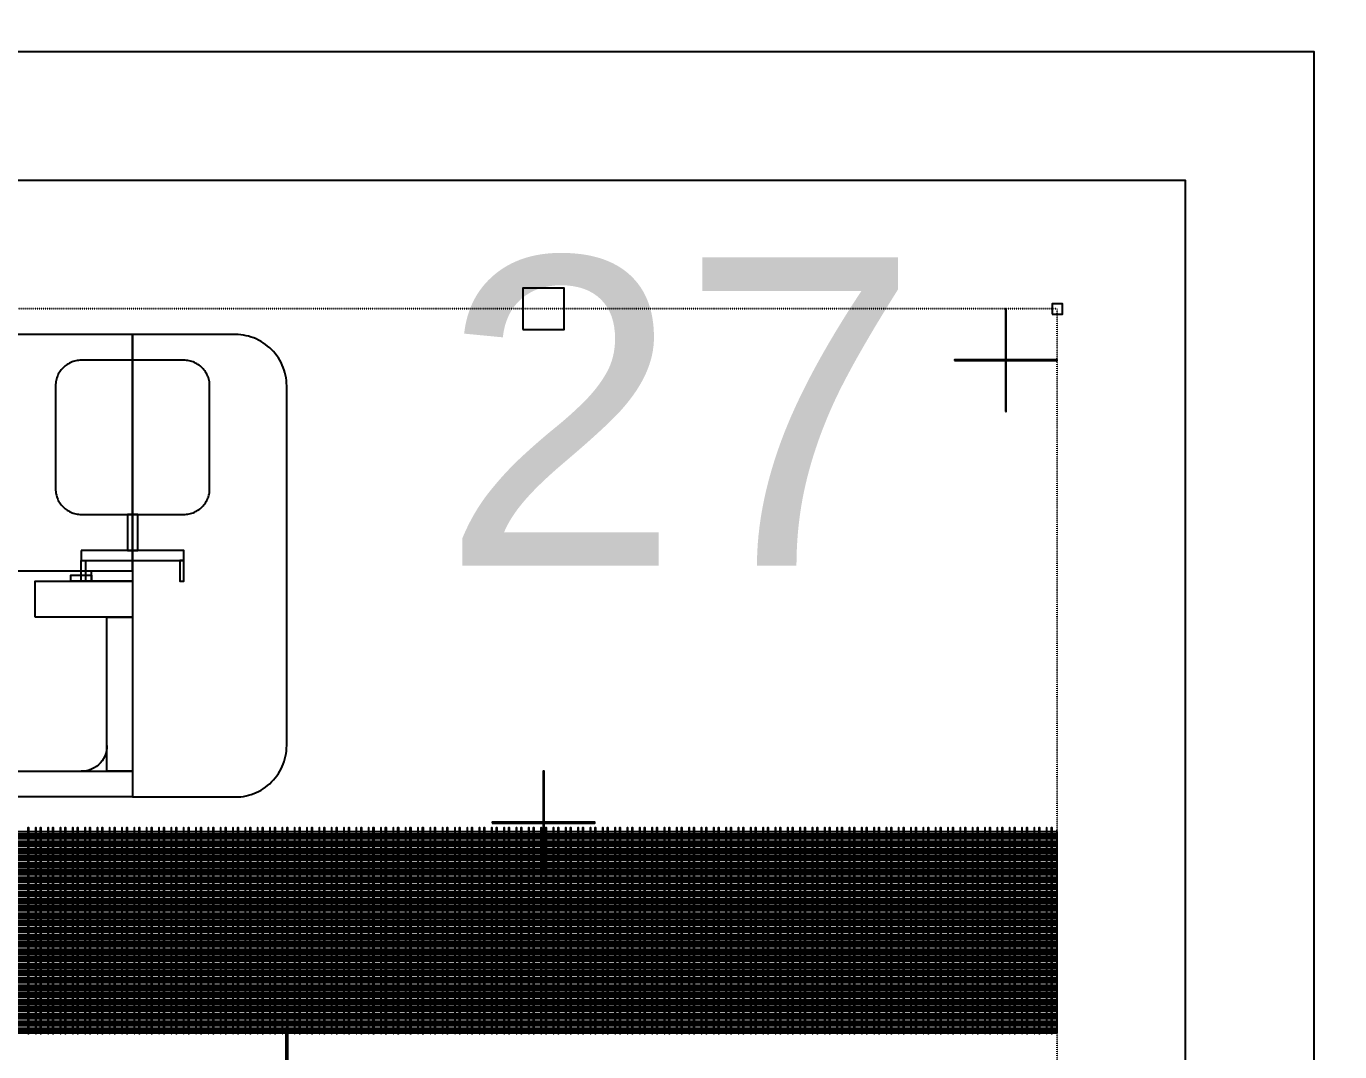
# Model space of a CAD drawing. Extents: x -50000 to 50000, y -50000 to 50000.
# Drawn here: x -17007 to -14450, y -16446 to -14450 of the extents above; entities that cross this region are included whole.
import ezdxf

# ---------------------------------------------------------------- set-up
doc = ezdxf.new("R2010")
doc.units = 0
doc.linetypes.add('DOT', pattern=[0.2, 0, -0.2])
doc.layers.get('0').update_dxf_attribs({"linetype": 'CONTINUOUS'})
for name, color, linetype in [('BASEMETAL', 4, 'CONTINUOUS'), ('FRAME', 8, 'CONTINUOUS'), ('MARKERS', 2, 'CONTINUOUS'), ('SECONDLAYER', 6, 'CONTINUOUS'), ('XOR', 1, 'CONTINUOUS')]:
    doc.layers.add(name, color=color, linetype=linetype)
doc.styles.get("Standard").update_dxf_attribs({"font": 'arial.ttf'})

# ---------------------------------------------------------------- blocks, each defined once
blk = doc.blocks.new('CHIP_JARRAY')
for points in [[(4700, 5990), (4700, 6450), (4300, 6450), (4300, 5990)], [(4700, 6000), (4700, 5550), (4900, 5550), (4905.2, 5550.1), (4910.5, 5550.5), (4915.6, 5551.2), (4920.8, 5552.2), (4925.9, 5553.4), (4930.9, 5554.9), (4935.8, 5556.6), (4940.7, 5558.6), (4945.4, 5560.9), (4950, 5563.4), (4954.5, 5566.1), (4958.8, 5569.1), (4962.9, 5572.3), (4966.9, 5575.7), (4970.7, 5579.3), (4974.3, 5583.1), (4977.7, 5587.1), (4980.9, 5591.2), (4983.9, 5595.5), (4986.6, 5600), (4989.1, 5604.6), (4991.4, 5609.3), (4993.4, 5614.2), (4995.1, 5619.1), (4996.6, 5624.1), (4997.8, 5629.2), (4998.8, 5634.4), (4999.5, 5639.5), (4999.9, 5644.8), (5000, 5650), (5000, 6350), (4999.9, 6355.2), (4999.5, 6360.5), (4998.8, 6365.6), (4997.8, 6370.8), (4996.6, 6375.9), (4995.1, 6380.9), (4993.4, 6385.8), (4991.4, 6390.7), (4989.1, 6395.4), (4986.6, 6400), (4983.9, 6404.5), (4980.9, 6408.8), (4977.7, 6412.9), (4974.3, 6416.9), (4970.7, 6420.7), (4966.9, 6424.3), (4962.9, 6427.7), (4958.8, 6430.9), (4954.5, 6433.9), (4950, 6436.6), (4945.4, 6439.1), (4940.7, 6441.4), (4935.8, 6443.4), (4930.9, 6445.1), (4925.9, 6446.6), (4920.8, 6447.8), (4915.6, 6448.8), (4910.5, 6449.5), (4905.2, 6449.9), (4900, 6450), (4700, 6450)], [(4620, 5970), (4620, 5990), (4700, 5990), (4700, 5970)], [(4510, 5900), (4510, 5970), (4700, 5970), (4700, 5900)], [(4580, 5970), (4580, 5982), (4620, 5982), (4620, 5970)], [(4650, 5600), (4650, 5900), (4700, 5900), (4700, 5600)], [(4650, 5600), (4650, 5650), (4649.7, 5644.8), (4648.9, 5639.6), (4647.6, 5634.5), (4645.7, 5629.7), (4643.3, 5625), (4640.5, 5620.6), (4637.2, 5616.5), (4633.5, 5612.8), (4629.4, 5609.5), (4625, 5606.7), (4620.3, 5604.3), (4615.5, 5602.4), (4610.4, 5601.1), (4605.2, 5600.3), (4600, 5600)], [(4500, 5600), (4700, 5600), (4700, 5550), (4300, 5550), (4300, 5600)], [(500, 5478), (6500, 5478), (6500, 5482.3), (500, 5482.3)], [(500, 5475), (6500, 5475), (6500, 5477), (500, 5477)], [(500, 5472), (6500, 5472), (6500, 5474.4), (500, 5474.4)], [(500, 5469), (6500, 5469), (6500, 5471), (500, 5471)], [(500, 5464), (6500, 5464), (6500, 5468.3), (500, 5468.3)], [(500, 5461), (6500, 5461), (6500, 5463), (500, 5463)], [(500, 5458), (6500, 5458), (6500, 5460.4), (500, 5460.4)], [(500, 5455), (6500, 5455), (6500, 5457), (500, 5457)], [(500, 5450), (6500, 5450), (6500, 5454.3), (500, 5454.3)], [(500, 5447), (6500, 5447), (6500, 5449), (500, 5449)], [(500, 5444), (6500, 5444), (6500, 5446.4), (500, 5446.4)], [(500, 5441), (6500, 5441), (6500, 5443), (500, 5443)], [(500, 5436), (6500, 5436), (6500, 5440.3), (500, 5440.3)], [(500, 5433), (6500, 5433), (6500, 5435), (500, 5435)], [(500, 5430), (6500, 5430), (6500, 5432.4), (500, 5432.4)], [(500, 5427), (6500, 5427), (6500, 5429), (500, 5429)], [(500, 5422), (6500, 5422), (6500, 5426.3), (500, 5426.3)], [(500, 5419), (6500, 5419), (6500, 5421), (500, 5421)], [(500, 5416), (6500, 5416), (6500, 5418.4), (500, 5418.4)], [(500, 5413), (6500, 5413), (6500, 5415), (500, 5415)], [(500, 5408), (6500, 5408), (6500, 5412.3), (500, 5412.3)], [(500, 5405), (6500, 5405), (6500, 5407), (500, 5407)], [(500, 5402), (6500, 5402), (6500, 5404.4), (500, 5404.4)], [(500, 5399), (6500, 5399), (6500, 5401), (500, 5401)], [(500, 5394), (6500, 5394), (6500, 5398.3), (500, 5398.3)], [(500, 5391), (6500, 5391), (6500, 5393), (500, 5393)], [(500, 5388), (6500, 5388), (6500, 5390.4), (500, 5390.4)], [(500, 5385), (6500, 5385), (6500, 5387), (500, 5387)], [(500, 5380), (6500, 5380), (6500, 5384.3), (500, 5384.3)], [(500, 5377), (6500, 5377), (6500, 5379), (500, 5379)], [(500, 5374), (6500, 5374), (6500, 5376.4), (500, 5376.4)], [(500, 5371), (6500, 5371), (6500, 5373), (500, 5373)], [(500, 5366), (6500, 5366), (6500, 5370.3), (500, 5370.3)], [(500, 5363), (6500, 5363), (6500, 5365), (500, 5365)], [(500, 5360), (6500, 5360), (6500, 5362.4), (500, 5362.4)], [(500, 5357), (6500, 5357), (6500, 5359), (500, 5359)], [(500, 5352), (6500, 5352), (6500, 5356.3), (500, 5356.3)], [(500, 5349), (6500, 5349), (6500, 5351), (500, 5351)], [(500, 5346), (6500, 5346), (6500, 5348.4), (500, 5348.4)], [(500, 5343), (6500, 5343), (6500, 5345), (500, 5345)], [(500, 5338), (6500, 5338), (6500, 5342.3), (500, 5342.3)], [(500, 5335), (6500, 5335), (6500, 5337), (500, 5337)], [(500, 5332), (6500, 5332), (6500, 5334.4), (500, 5334.4)], [(500, 5329), (6500, 5329), (6500, 5331), (500, 5331)], [(500, 5324), (6500, 5324), (6500, 5328.3), (500, 5328.3)], [(500, 5321), (6500, 5321), (6500, 5323), (500, 5323)], [(500, 5318), (6500, 5318), (6500, 5320.4), (500, 5320.4)], [(500, 5315), (6500, 5315), (6500, 5317), (500, 5317)], [(500, 5310), (6500, 5310), (6500, 5314.3), (500, 5314.3)], [(500, 5307), (6500, 5307), (6500, 5309), (500, 5309)], [(500, 5304), (6500, 5304), (6500, 5306.4), (500, 5306.4)], [(500, 5301), (6500, 5301), (6500, 5303), (500, 5303)], [(500, 5296), (6500, 5296), (6500, 5300.3), (500, 5300.3)], [(500, 5293), (6500, 5293), (6500, 5295), (500, 5295)], [(500, 5290), (6500, 5290), (6500, 5292.4), (500, 5292.4)], [(500, 5287), (6500, 5287), (6500, 5289), (500, 5289)], [(500, 5282), (6500, 5282), (6500, 5286.3), (500, 5286.3)], [(500, 5279), (6500, 5279), (6500, 5281), (500, 5281)], [(500, 5276), (6500, 5276), (6500, 5278.4), (500, 5278.4)], [(500, 5273), (6500, 5273), (6500, 5275), (500, 5275)], [(500, 5268), (6500, 5268), (6500, 5272.3), (500, 5272.3)], [(500, 5265), (6500, 5265), (6500, 5267), (500, 5267)], [(500, 5262), (6500, 5262), (6500, 5264.4), (500, 5264.4)], [(500, 5259), (6500, 5259), (6500, 5261), (500, 5261)], [(500, 5254), (6500, 5254), (6500, 5258.3), (500, 5258.3)], [(500, 5251), (6500, 5251), (6500, 5253), (500, 5253)], [(500, 5248), (6500, 5248), (6500, 5250.4), (500, 5250.4)], [(500, 5245), (6500, 5245), (6500, 5247), (500, 5247)], [(500, 5240), (6500, 5240), (6500, 5244.3), (500, 5244.3)], [(500, 5237), (6500, 5237), (6500, 5239), (500, 5239)], [(500, 5234), (6500, 5234), (6500, 5236.4), (500, 5236.4)], [(500, 5231), (6500, 5231), (6500, 5233), (500, 5233)], [(500, 5226), (6500, 5226), (6500, 5230.3), (500, 5230.3)], [(500, 5223), (6500, 5223), (6500, 5225), (500, 5225)], [(500, 5220), (6500, 5220), (6500, 5222.4), (500, 5222.4)], [(500, 5217), (6500, 5217), (6500, 5219), (500, 5219)], [(500, 5212), (6500, 5212), (6500, 5216.3), (500, 5216.3)], [(500, 5209), (6500, 5209), (6500, 5211), (500, 5211)], [(500, 5206), (6500, 5206), (6500, 5208.4), (500, 5208.4)], [(500, 5203), (6500, 5203), (6500, 5205), (500, 5205)], [(500, 5198), (6500, 5198), (6500, 5202.3), (500, 5202.3)], [(500, 5195), (6500, 5195), (6500, 5197), (500, 5197)], [(500, 5192), (6500, 5192), (6500, 5194.4), (500, 5194.4)], [(500, 5189), (6500, 5189), (6500, 5191), (500, 5191)], [(500, 5184), (6500, 5184), (6500, 5188.3), (500, 5188.3)], [(500, 5181), (6500, 5181), (6500, 5183), (500, 5183)], [(500, 5178), (6500, 5178), (6500, 5180.4), (500, 5180.4)], [(500, 5175), (6500, 5175), (6500, 5177), (500, 5177)], [(500, 5170), (6500, 5170), (6500, 5174.3), (500, 5174.3)], [(500, 5167), (6500, 5167), (6500, 5169), (500, 5169)], [(500, 5164), (6500, 5164), (6500, 5166.4), (500, 5166.4)], [(500, 5161), (6500, 5161), (6500, 5163), (500, 5163)], [(500, 5156), (6500, 5156), (6500, 5160.3), (500, 5160.3)], [(500, 5153), (6500, 5153), (6500, 5155), (500, 5155)], [(500, 5150), (6500, 5150), (6500, 5152.4), (500, 5152.4)], [(500, 5147), (6500, 5147), (6500, 5149), (500, 5149)], [(500, 5142), (6500, 5142), (6500, 5146.3), (500, 5146.3)], [(500, 5139), (6500, 5139), (6500, 5141), (500, 5141)], [(500, 5136), (6500, 5136), (6500, 5138.4), (500, 5138.4)], [(500, 5133), (6500, 5133), (6500, 5135), (500, 5135)], [(500, 5128), (6500, 5128), (6500, 5132.3), (500, 5132.3)], [(500, 5125), (6500, 5125), (6500, 5127), (500, 5127)], [(500, 5122), (6500, 5122), (6500, 5124.4), (500, 5124.4)], [(500, 5119), (6500, 5119), (6500, 5121), (500, 5121)], [(500, 5114), (6500, 5114), (6500, 5118.3), (500, 5118.3)], [(500, 5111), (6500, 5111), (6500, 5113), (500, 5113)], [(500, 5108), (6500, 5108), (6500, 5110.4), (500, 5110.4)], [(500, 5105), (6500, 5105), (6500, 5107), (500, 5107)], [(500, 5100), (6500, 5100), (6500, 5104.3), (500, 5104.3)], [(500, 5097), (6500, 5097), (6500, 5099), (500, 5099)], [(500, 5094), (6500, 5094), (6500, 5096.4), (500, 5096.4)], [(500, 5091), (6500, 5091), (6500, 5093), (500, 5093)]]:
    blk.add_lwpolyline(points, close=True)
at = {"layer": 'FRAME'}
blk.add_lwpolyline([(0, 0), (7000, 0), (7000, 7000), (0, 7000)], close=True, dxfattribs=at)
at = {"layer": 'FRAME', "linetype": 'DOT'}
blk.add_lwpolyline([(500, 500), (6500, 500), (6500, 6500), (500, 6500)], close=True, dxfattribs=at)
at = {"layer": 'MARKERS'}
for points in [[(6399.5, 6400.5), (6400.5, 6400.5), (6400.5, 6500), (6399.5, 6500)], [(6300, 6399.5), (6500, 6399.5), (6500, 6400.5), (6300, 6400.5)], [(6399.5, 6300), (6400.5, 6300), (6400.5, 6399.5), (6399.5, 6399.5)]]:
    blk.add_lwpolyline(points, close=True, dxfattribs=at)
at = {"layer": 'SECONDLAYER'}
for points in [[(4700, 6400), (4600, 6400), (4597.4, 6399.9), (4594.8, 6399.7), (4592.2, 6399.4), (4589.6, 6398.9), (4587.1, 6398.3), (4584.5, 6397.6), (4582.1, 6396.7), (4579.7, 6395.7), (4577.3, 6394.6), (4575, 6393.3), (4572.8, 6391.9), (4570.6, 6390.5), (4568.5, 6388.9), (4566.5, 6387.2), (4564.6, 6385.4), (4562.8, 6383.5), (4561.1, 6381.5), (4559.5, 6379.4), (4558.1, 6377.2), (4556.7, 6375), (4555.4, 6372.7), (4554.3, 6370.3), (4553.3, 6367.9), (4552.4, 6365.5), (4551.7, 6362.9), (4551.1, 6360.4), (4550.6, 6357.8), (4550.3, 6355.2), (4550.1, 6352.6), (4550, 6350), (4550, 6150), (4550.1, 6147.4), (4550.3, 6144.8), (4550.6, 6142.2), (4551.1, 6139.6), (4551.7, 6137.1), (4552.4, 6134.5), (4553.3, 6132.1), (4554.3, 6129.7), (4555.4, 6127.3), (4556.7, 6125), (4558.1, 6122.8), (4559.5, 6120.6), (4561.1, 6118.5), (4562.8, 6116.5), (4564.6, 6114.6), (4566.5, 6112.8), (4568.5, 6111.1), (4570.6, 6109.5), (4572.8, 6108.1), (4575, 6106.7), (4577.3, 6105.4), (4579.7, 6104.3), (4582.1, 6103.3), (4584.5, 6102.4), (4587.1, 6101.7), (4589.6, 6101.1), (4592.2, 6100.6), (4594.8, 6100.3), (4597.4, 6100.1), (4600, 6100), (4800, 6100), (4802.6, 6100.1), (4805.2, 6100.3), (4807.8, 6100.6), (4810.4, 6101.1), (4812.9, 6101.7), (4815.5, 6102.4), (4817.9, 6103.3), (4820.3, 6104.3), (4822.7, 6105.4), (4825, 6106.7), (4827.2, 6108.1), (4829.4, 6109.5), (4831.5, 6111.1), (4833.5, 6112.8), (4835.4, 6114.6), (4837.2, 6116.5), (4838.9, 6118.5), (4840.5, 6120.6), (4841.9, 6122.8), (4843.3, 6125), (4844.6, 6127.3), (4845.7, 6129.7), (4846.7, 6132.1), (4847.6, 6134.5), (4848.3, 6137.1), (4848.9, 6139.6), (4849.4, 6142.2), (4849.7, 6144.8), (4849.9, 6147.4), (4850, 6150), (4850, 6350), (4849.9, 6352.6), (4849.7, 6355.2), (4849.4, 6357.8), (4848.9, 6360.4), (4848.3, 6362.9), (4847.6, 6365.5), (4846.7, 6367.9), (4845.7, 6370.3), (4844.6, 6372.7), (4843.3, 6375), (4841.9, 6377.2), (4840.5, 6379.4), (4838.9, 6381.5), (4837.2, 6383.5), (4835.4, 6385.4), (4833.5, 6387.2), (4831.5, 6388.9), (4829.4, 6390.5), (4827.2, 6391.9), (4825, 6393.3), (4822.7, 6394.6), (4820.3, 6395.7), (4817.9, 6396.7), (4815.5, 6397.6), (4812.9, 6398.3), (4810.4, 6398.9), (4807.8, 6399.4), (4805.2, 6399.7), (4802.6, 6399.9), (4800, 6400)], [(4690, 6100), (4690, 6030), (4710, 6030), (4710, 6100)], [(4600, 6030), (4600, 6010), (4800, 6010), (4800, 6030)], [(4608, 6010), (4608, 5970), (4600, 5970), (4600, 6010)], [(4792, 6010), (4792, 5970), (4800, 5970), (4800, 6010)], [(4496, 5090), (4498, 5090), (4498, 5490), (4496, 5490)], [(4511, 5090), (4512, 5090), (4512, 5490), (4511, 5490)], [(4520, 5090), (4522, 5090), (4522, 5490), (4520, 5490)], [(4535, 5090), (4536, 5090), (4536, 5490), (4535, 5490)], [(4544, 5090), (4546, 5090), (4546, 5490), (4544, 5490)], [(4559, 5090), (4560, 5090), (4560, 5490), (4559, 5490)], [(4568, 5090), (4570, 5090), (4570, 5490), (4568, 5490)], [(4583, 5090), (4584, 5090), (4584, 5490), (4583, 5490)], [(4592, 5090), (4594, 5090), (4594, 5490), (4592, 5490)], [(4607, 5090), (4608, 5090), (4608, 5490), (4607, 5490)], [(4616, 5090), (4618, 5090), (4618, 5490), (4616, 5490)], [(4631, 5090), (4632, 5090), (4632, 5490), (4631, 5490)], [(4640, 5090), (4642, 5090), (4642, 5490), (4640, 5490)], [(4655, 5090), (4656, 5090), (4656, 5490), (4655, 5490)], [(4664, 5090), (4666, 5090), (4666, 5490), (4664, 5490)], [(4679, 5090), (4680, 5090), (4680, 5490), (4679, 5490)], [(4688, 5090), (4690, 5090), (4690, 5490), (4688, 5490)], [(4703, 5090), (4704, 5090), (4704, 5490), (4703, 5490)], [(4712, 5090), (4714, 5090), (4714, 5490), (4712, 5490)], [(4727, 5090), (4728, 5090), (4728, 5490), (4727, 5490)], [(4736, 5090), (4738, 5090), (4738, 5490), (4736, 5490)], [(4751, 5090), (4752, 5090), (4752, 5490), (4751, 5490)], [(4760, 5090), (4762, 5090), (4762, 5490), (4760, 5490)], [(4775, 5090), (4776, 5090), (4776, 5490), (4775, 5490)], [(4784, 5090), (4786, 5090), (4786, 5490), (4784, 5490)], [(4799, 5090), (4800, 5090), (4800, 5490), (4799, 5490)], [(4808, 5090), (4810, 5090), (4810, 5490), (4808, 5490)], [(4823, 5090), (4824, 5090), (4824, 5490), (4823, 5490)], [(4832, 5090), (4834, 5090), (4834, 5490), (4832, 5490)], [(4847, 5090), (4848, 5090), (4848, 5490), (4847, 5490)], [(4856, 5090), (4858, 5090), (4858, 5490), (4856, 5490)], [(4871, 5090), (4872, 5090), (4872, 5490), (4871, 5490)], [(4880, 5090), (4882, 5090), (4882, 5490), (4880, 5490)], [(4895, 5090), (4896, 5090), (4896, 5490), (4895, 5490)], [(4904, 5090), (4906, 5090), (4906, 5490), (4904, 5490)], [(4919, 5090), (4920, 5090), (4920, 5490), (4919, 5490)], [(4928, 5090), (4930, 5090), (4930, 5490), (4928, 5490)], [(4943, 5090), (4944, 5090), (4944, 5490), (4943, 5490)], [(4952, 5090), (4954, 5090), (4954, 5490), (4952, 5490)], [(4967, 5090), (4968, 5090), (4968, 5490), (4967, 5490)], [(4976, 5090), (4978, 5090), (4978, 5490), (4976, 5490)], [(4991, 5090), (4992, 5090), (4992, 5490), (4991, 5490)], [(5000, 5090), (5002, 5090), (5002, 5490), (5000, 5490)], [(5015, 5090), (5016, 5090), (5016, 5490), (5015, 5490)], [(5024, 5090), (5026, 5090), (5026, 5490), (5024, 5490)], [(5039, 5090), (5040, 5090), (5040, 5490), (5039, 5490)], [(5048, 5090), (5050, 5090), (5050, 5490), (5048, 5490)], [(5063, 5090), (5064, 5090), (5064, 5490), (5063, 5490)], [(5072, 5090), (5074, 5090), (5074, 5490), (5072, 5490)], [(5087, 5090), (5088, 5090), (5088, 5490), (5087, 5490)], [(5096, 5090), (5098, 5090), (5098, 5490), (5096, 5490)], [(5111, 5090), (5112, 5090), (5112, 5490), (5111, 5490)], [(5120, 5090), (5122, 5090), (5122, 5490), (5120, 5490)], [(5135, 5090), (5136, 5090), (5136, 5490), (5135, 5490)], [(5144, 5090), (5146, 5090), (5146, 5490), (5144, 5490)], [(5159, 5090), (5160, 5090), (5160, 5490), (5159, 5490)], [(5168, 5090), (5170, 5090), (5170, 5490), (5168, 5490)], [(5183, 5090), (5184, 5090), (5184, 5490), (5183, 5490)], [(5192, 5090), (5194, 5090), (5194, 5490), (5192, 5490)], [(5207, 5090), (5208, 5090), (5208, 5490), (5207, 5490)], [(5216, 5090), (5218, 5090), (5218, 5490), (5216, 5490)], [(5231, 5090), (5232, 5090), (5232, 5490), (5231, 5490)], [(5240, 5090), (5242, 5090), (5242, 5490), (5240, 5490)], [(5255, 5090), (5256, 5090), (5256, 5490), (5255, 5490)], [(5264, 5090), (5266, 5090), (5266, 5490), (5264, 5490)], [(5279, 5090), (5280, 5090), (5280, 5490), (5279, 5490)], [(5288, 5090), (5290, 5090), (5290, 5490), (5288, 5490)], [(5303, 5090), (5304, 5090), (5304, 5490), (5303, 5490)], [(5312, 5090), (5314, 5090), (5314, 5490), (5312, 5490)], [(5327, 5090), (5328, 5090), (5328, 5490), (5327, 5490)], [(5336, 5090), (5338, 5090), (5338, 5490), (5336, 5490)], [(5351, 5090), (5352, 5090), (5352, 5490), (5351, 5490)], [(5360, 5090), (5362, 5090), (5362, 5490), (5360, 5490)], [(5375, 5090), (5376, 5090), (5376, 5490), (5375, 5490)], [(5384, 5090), (5386, 5090), (5386, 5490), (5384, 5490)], [(5399, 5090), (5400, 5090), (5400, 5490), (5399, 5490)], [(5408, 5090), (5410, 5090), (5410, 5490), (5408, 5490)], [(5423, 5090), (5424, 5090), (5424, 5490), (5423, 5490)], [(5432, 5090), (5434, 5090), (5434, 5490), (5432, 5490)], [(5447, 5090), (5448, 5090), (5448, 5490), (5447, 5490)], [(5456, 5090), (5458, 5090), (5458, 5490), (5456, 5490)], [(5471, 5090), (5472, 5090), (5472, 5490), (5471, 5490)], [(5480, 5090), (5482, 5090), (5482, 5490), (5480, 5490)], [(5495, 5090), (5496, 5090), (5496, 5490), (5495, 5490)], [(5504, 5090), (5506, 5090), (5506, 5490), (5504, 5490)], [(5519, 5090), (5520, 5090), (5520, 5490), (5519, 5490)], [(5528, 5090), (5530, 5090), (5530, 5490), (5528, 5490)], [(5543, 5090), (5544, 5090), (5544, 5490), (5543, 5490)], [(5552, 5090), (5554, 5090), (5554, 5490), (5552, 5490)], [(5567, 5090), (5568, 5090), (5568, 5490), (5567, 5490)], [(5576, 5090), (5578, 5090), (5578, 5490), (5576, 5490)], [(5591, 5090), (5592, 5090), (5592, 5490), (5591, 5490)], [(5600, 5090), (5602, 5090), (5602, 5490), (5600, 5490)], [(5615, 5090), (5616, 5090), (5616, 5490), (5615, 5490)], [(5624, 5090), (5626, 5090), (5626, 5490), (5624, 5490)], [(5639, 5090), (5640, 5090), (5640, 5490), (5639, 5490)], [(5648, 5090), (5650, 5090), (5650, 5490), (5648, 5490)], [(5663, 5090), (5664, 5090), (5664, 5490), (5663, 5490)], [(5672, 5090), (5674, 5090), (5674, 5490), (5672, 5490)], [(5687, 5090), (5688, 5090), (5688, 5490), (5687, 5490)], [(5696, 5090), (5698, 5090), (5698, 5490), (5696, 5490)], [(5711, 5090), (5712, 5090), (5712, 5490), (5711, 5490)], [(5720, 5090), (5722, 5090), (5722, 5490), (5720, 5490)], [(5735, 5090), (5736, 5090), (5736, 5490), (5735, 5490)], [(5744, 5090), (5746, 5090), (5746, 5490), (5744, 5490)], [(5759, 5090), (5760, 5090), (5760, 5490), (5759, 5490)], [(5768, 5090), (5770, 5090), (5770, 5490), (5768, 5490)], [(5783, 5090), (5784, 5090), (5784, 5490), (5783, 5490)], [(5792, 5090), (5794, 5090), (5794, 5490), (5792, 5490)], [(5807, 5090), (5808, 5090), (5808, 5490), (5807, 5490)], [(5816, 5090), (5818, 5090), (5818, 5490), (5816, 5490)], [(5831, 5090), (5832, 5090), (5832, 5490), (5831, 5490)], [(5840, 5090), (5842, 5090), (5842, 5490), (5840, 5490)], [(5855, 5090), (5856, 5090), (5856, 5490), (5855, 5490)], [(5864, 5090), (5866, 5090), (5866, 5490), (5864, 5490)], [(5879, 5090), (5880, 5090), (5880, 5490), (5879, 5490)], [(5888, 5090), (5890, 5090), (5890, 5490), (5888, 5490)], [(5903, 5090), (5904, 5090), (5904, 5490), (5903, 5490)], [(5912, 5090), (5914, 5090), (5914, 5490), (5912, 5490)], [(5927, 5090), (5928, 5090), (5928, 5490), (5927, 5490)], [(5936, 5090), (5938, 5090), (5938, 5490), (5936, 5490)], [(5951, 5090), (5952, 5090), (5952, 5490), (5951, 5490)], [(5960, 5090), (5962, 5090), (5962, 5490), (5960, 5490)], [(5975, 5090), (5976, 5090), (5976, 5490), (5975, 5490)], [(5984, 5090), (5986, 5090), (5986, 5490), (5984, 5490)], [(5999, 5090), (6000, 5090), (6000, 5490), (5999, 5490)], [(6008, 5090), (6010, 5090), (6010, 5490), (6008, 5490)], [(6023, 5090), (6024, 5090), (6024, 5490), (6023, 5490)], [(6032, 5090), (6034, 5090), (6034, 5490), (6032, 5490)], [(6047, 5090), (6048, 5090), (6048, 5490), (6047, 5490)], [(6056, 5090), (6058, 5090), (6058, 5490), (6056, 5490)], [(6071, 5090), (6072, 5090), (6072, 5490), (6071, 5490)], [(6080, 5090), (6082, 5090), (6082, 5490), (6080, 5490)], [(6095, 5090), (6096, 5090), (6096, 5490), (6095, 5490)], [(6104, 5090), (6106, 5090), (6106, 5490), (6104, 5490)], [(6119, 5090), (6120, 5090), (6120, 5490), (6119, 5490)], [(6128, 5090), (6130, 5090), (6130, 5490), (6128, 5490)], [(6143, 5090), (6144, 5090), (6144, 5490), (6143, 5490)], [(6152, 5090), (6154, 5090), (6154, 5490), (6152, 5490)], [(6167, 5090), (6168, 5090), (6168, 5490), (6167, 5490)], [(6176, 5090), (6178, 5090), (6178, 5490), (6176, 5490)], [(6191, 5090), (6192, 5090), (6192, 5490), (6191, 5490)], [(6200, 5090), (6202, 5090), (6202, 5490), (6200, 5490)], [(6215, 5090), (6216, 5090), (6216, 5490), (6215, 5490)], [(6224, 5090), (6226, 5090), (6226, 5490), (6224, 5490)], [(6239, 5090), (6240, 5090), (6240, 5490), (6239, 5490)], [(6248, 5090), (6250, 5090), (6250, 5490), (6248, 5490)], [(6263, 5090), (6264, 5090), (6264, 5490), (6263, 5490)], [(6272, 5090), (6274, 5090), (6274, 5490), (6272, 5490)], [(6287, 5090), (6288, 5090), (6288, 5490), (6287, 5490)], [(6296, 5090), (6298, 5090), (6298, 5490), (6296, 5490)], [(6311, 5090), (6312, 5090), (6312, 5490), (6311, 5490)], [(6320, 5090), (6322, 5090), (6322, 5490), (6320, 5490)], [(6335, 5090), (6336, 5090), (6336, 5490), (6335, 5490)], [(6344, 5090), (6346, 5090), (6346, 5490), (6344, 5490)], [(6359, 5090), (6360, 5090), (6360, 5490), (6359, 5490)], [(6368, 5090), (6370, 5090), (6370, 5490), (6368, 5490)], [(6383, 5090), (6384, 5090), (6384, 5490), (6383, 5490)], [(6392, 5090), (6394, 5090), (6394, 5490), (6392, 5490)], [(6407, 5090), (6408, 5090), (6408, 5490), (6407, 5490)], [(6416, 5090), (6418, 5090), (6418, 5490), (6416, 5490)], [(6431, 5090), (6432, 5090), (6432, 5490), (6431, 5490)], [(6440, 5090), (6442, 5090), (6442, 5490), (6440, 5490)], [(6455, 5090), (6456, 5090), (6456, 5490), (6455, 5490)], [(6464, 5090), (6466, 5090), (6466, 5490), (6464, 5490)], [(6479, 5090), (6480, 5090), (6480, 5490), (6479, 5490)], [(6488, 5090), (6490, 5090), (6490, 5490), (6488, 5490)]]:
    blk.add_lwpolyline(points, close=True, dxfattribs=at)
at = {"layer": 'XOR'}
blk.add_lwpolyline([(250, 250), (6750, 250), (6750, 6750), (250, 6750)], close=True, dxfattribs=at)

msp = doc.modelspace()

# ---------------------------------------------------------------- linework, layer by layer
at = {"layer": 'FRAME'}
for radius in [50000, 49500]:
    msp.add_circle((0, 0), radius, dxfattribs=at)
at = {"layer": 'MARKERS'}
for points in [[(-16040, -15040), (-15960, -15040), (-15960, -14960), (-16040, -14960)], [(-15010, -15010), (-14990, -15010), (-14990, -14990), (-15010, -14990)], [(-16001, -15999), (-15999, -15999), (-15999, -15900), (-16001, -15900)], [(-16100, -16001), (-15900, -16001), (-15900, -15999), (-16100, -15999)], [(-16001, -16100), (-15999, -16100), (-15999, -16001), (-16001, -16001)], [(-16502, -16498), (-16498, -16498), (-16498, -16400), (-16502, -16400)]]:
    msp.add_lwpolyline(points, close=True, dxfattribs=at)

# ---------------------------------------------------------------- block references
at = {"layer": 'BASEMETAL'}
msp.add_blockref('CHIP_JARRAY', (-21500, -21500), dxfattribs=at)

# ---------------------------------------------------------------- texts
at = {"layer": 'MARKERS'}
msp.add_text('27', height=600, dxfattribs=at).set_placement((-16200, -15500))

doc.saveas('drawing.dxf')
